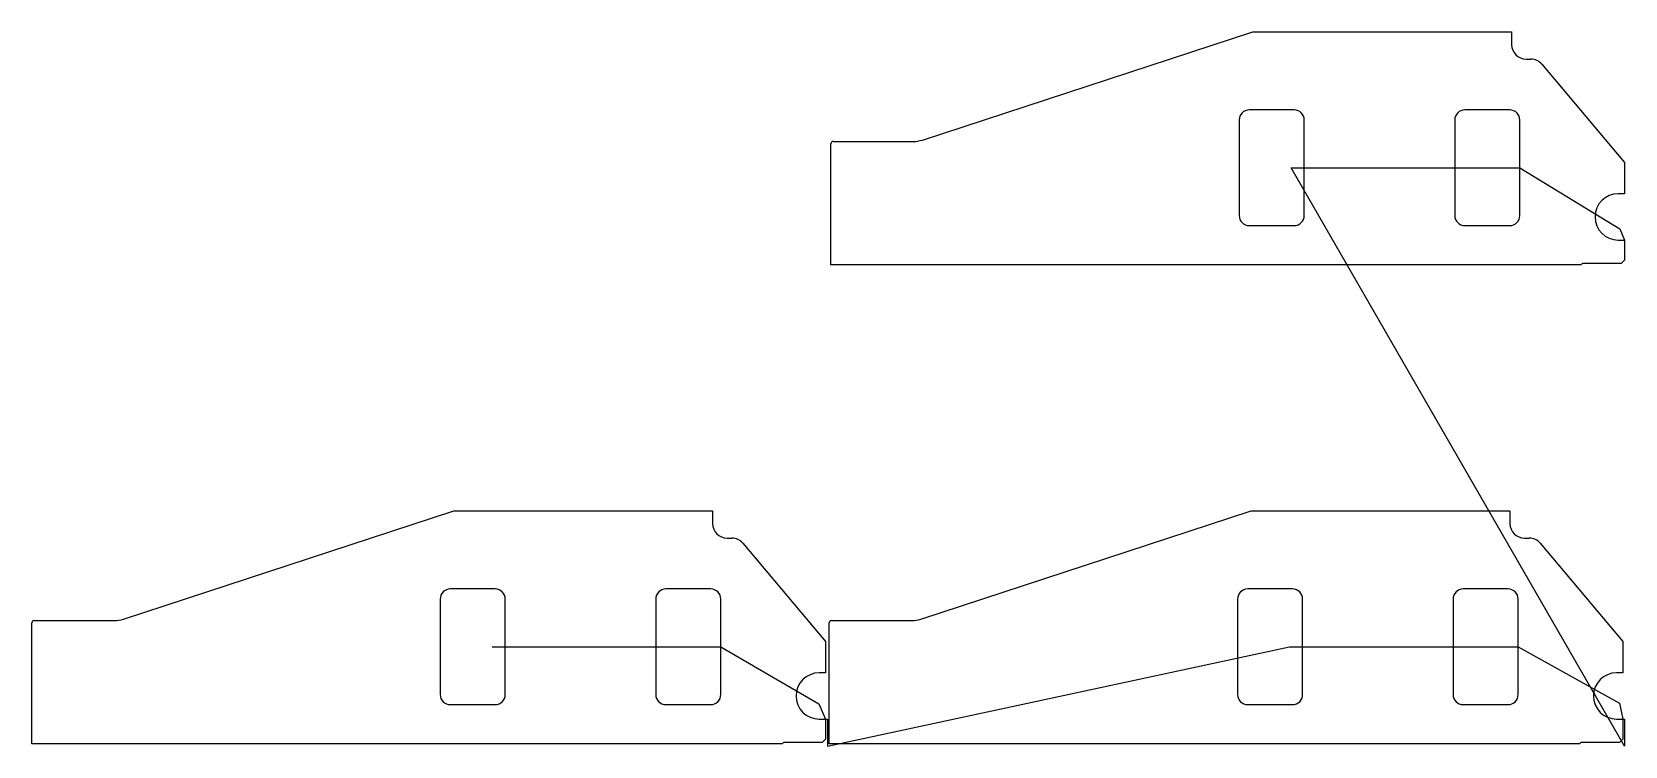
# Model space of a CAD drawing. Header units: metres. Extents: x 8 to 5515, y 0 to 2470.
import ezdxf

# ---------------------------------------------------------------- set-up
doc = ezdxf.new("R2010")
doc.units = ezdxf.units.M

msp = doc.modelspace()

# ---------------------------------------------------------------- linework, layer by layer
at = {"layer": 'TOOL_0'}
for p, q in [((3085.85, 2096.304), (4228.326, 2470.389)), ((4228.326, 2470.389), (5122.499, 2470.389)), ((5122.499, 2470.389), (5122.499, 2426.389)), ((5172.499, 2376.389), (5189.244, 2376.389)), ((5227.546, 2358.528), (5512.499, 2018.935)), ((4180.999, 2165.389), (4180.999, 1835.389)), ((4370.999, 2200.389), (4215.999, 2200.389)), ((4405.999, 2000.389), (4405.999, 2165.389)), ((4925.999, 2165.389), (4925.999, 1835.389)), ((5115.999, 2200.389), (4960.999, 2200.389)), ((5150.999, 2000.389), (5150.999, 2165.389)), ((2769.499, 1664.389), (2769.499, 2083.389)), ((2777.499, 2091.389), (3055.044, 2091.389)), ((5513.035, 0), (4360.999, 2000.389)), ((4360.999, 2000.389), (4405.999, 2000.389)), ((4405.999, 1835.389), (4405.999, 2000.389)), ((4405.999, 2000.389), (5105.999, 2000.389)), ((5105.999, 2000.389), (5150.999, 2000.389)), ((5150.999, 1835.389), (5150.999, 2000.389)), ((5150.999, 2000.389), (5496.426, 1788.742)), ((5512.499, 2018.935), (5512.499, 1910.389)), ((5512.499, 1910.389), (5490.999, 1910.389)), ((4215.999, 1800.389), (4370.999, 1800.389)), ((4960.999, 1800.389), (5115.999, 1800.389)), ((5496.426, 1788.742), (5512.499, 1750.389)), ((5490.999, 1750.389), (5512.499, 1750.389)), ((5512.499, 1750.389), (5512.499, 1680.475)), ((5512.499, 1750.389), (5515.096, 1750.25)), ((5362.937, 1664.389), (2769.499, 1664.389)), ((5501.413, 1669.389), (5370.999, 1669.389)), ((5512.499, 1680.475), (5501.413, 1669.389)), ((323.851, 439.416), (1466.327, 813.501)), ((1466.327, 813.501), (2360.5, 813.501)), ((2360.5, 813.501), (2360.5, 769.501)), ((3080.211, 439.416), (4222.687, 813.501)), ((4222.687, 813.501), (5116.86, 813.501)), ((5116.86, 813.501), (5116.86, 769.501)), ((2410.5, 719.501), (2427.245, 719.501)), ((5166.86, 719.501), (5183.605, 719.501)), ((2465.547, 701.64), (2750.5, 362.047)), ((5221.907, 701.64), (5506.86, 362.047)), ((1419, 508.501), (1419, 178.501)), ((1609, 543.501), (1454, 543.501)), ((1644, 343.501), (1644, 508.501)), ((2164, 508.501), (2164, 178.501)), ((2354, 543.501), (2199, 543.501)), ((2389, 343.501), (2389, 508.501)), ((4175.36, 508.501), (4175.36, 178.501)), ((4365.36, 543.501), (4210.36, 543.501)), ((4400.36, 343.501), (4400.36, 508.501)), ((4920.36, 508.501), (4920.36, 178.501)), ((5110.36, 543.501), (4955.36, 543.501)), ((5145.36, 343.501), (5145.36, 508.501)), ((7.5, 7.501), (7.5, 426.501)), ((15.5, 434.501), (293.045, 434.501)), ((2763.86, 7.501), (2763.86, 426.501)), ((2771.86, 434.501), (3049.405, 434.501)), ((1599, 343.501), (1644, 343.501)), ((1644, 178.501), (1644, 343.501)), ((1644, 343.501), (2344, 343.501)), ((2344, 343.501), (2389, 343.501)), ((2389, 178.501), (2389, 343.501)), ((2389, 343.501), (2727.708, 146.12)), ((2750.5, 362.047), (2750.5, 253.501)), ((2757.401, 0), (4355.36, 343.501)), ((4355.36, 343.501), (4400.36, 343.501)), ((4400.36, 178.501), (4400.36, 343.501)), ((4400.36, 343.501), (5100.36, 343.501)), ((5100.36, 343.501), (5145.36, 343.501)), ((5145.36, 178.501), (5145.36, 343.501)), ((5145.36, 343.501), (5496.156, 148.452)), ((5506.86, 362.047), (5506.86, 253.501)), ((2750.5, 253.501), (2729, 253.501)), ((5506.86, 253.501), (5485.36, 253.501)), ((1454, 143.501), (1609, 143.501)), ((2199, 143.501), (2354, 143.501)), ((2727.708, 146.12), (2750.5, 93.501)), ((4210.36, 143.501), (4365.36, 143.501)), ((4955.36, 143.501), (5110.36, 143.501)), ((5496.156, 148.452), (5506.86, 93.501)), ((2729, 93.501), (2750.5, 93.501)), ((2750.5, 93.501), (2750.5, 23.587)), ((2750.5, 93.501), (2757.401, 93.496)), ((2757.401, 93.496), (2757.401, 0)), ((5485.36, 93.501), (5506.86, 93.501)), ((5506.86, 93.501), (5506.86, 23.587)), ((5506.86, 93.501), (5513.035, 92.967)), ((5513.035, 92.967), (5513.035, 0)), ((2600.938, 7.501), (7.5, 7.501)), ((2739.414, 12.501), (2609, 12.501)), ((2750.5, 23.587), (2739.414, 12.501)), ((5357.298, 7.501), (2763.86, 7.501)), ((5495.774, 12.501), (5365.36, 12.501)), ((5506.86, 23.587), (5495.774, 12.501))]:
    msp.add_line(p, q, dxfattribs=at)
for centre, radius, start, end in [((5172.499, 2426.389), 50, 180, 270), ((5189.222, 2326.341), 50.048, 40.025736, 89.974814), ((4215.999, 2165.389), 35, 90, 180), ((4370.999, 2165.389), 35, 0, 90), ((4960.999, 2165.389), 35, 90, 180), ((5115.999, 2165.389), 35, 0, 90), ((3055.044, 2190.389), 99, 270, 288.129861), ((2777.499, 2083.389), 8, 90, 180), ((5490.999, 1830.389), 80, 90, 270), ((4215.999, 1835.389), 35, 180, 270), ((4370.999, 1835.389), 35, 270, 0), ((4960.999, 1835.389), 35, 180, 270), ((5115.999, 1835.389), 35, 270, 0), ((5371.016, 1660.362), 9.027, 90.107902, 153.505912), ((2410.5, 769.501), 50, 180, 270), ((2427.223, 669.453), 50.048, 40.025736, 89.974814), ((5166.86, 769.501), 50, 180, 270), ((5183.583, 669.453), 50.048, 40.025736, 89.974814), ((1454, 508.501), 35, 90, 180), ((1609, 508.501), 35, 0, 90), ((2199, 508.501), 35, 90, 180), ((2354, 508.501), 35, 0, 90), ((4210.36, 508.501), 35, 90, 180), ((4365.36, 508.501), 35, 0, 90), ((4955.36, 508.501), 35, 90, 180), ((5110.36, 508.501), 35, 0, 90), ((15.5, 426.501), 8, 90, 180), ((293.045, 533.501), 99, 270, 288.129861), ((2771.86, 426.501), 8, 90, 180), ((3049.405, 533.501), 99, 270, 288.129861), ((2729, 173.501), 80, 90, 270), ((5485.36, 173.501), 80, 90, 270), ((1454, 178.501), 35, 180, 270), ((1609, 178.501), 35, 270, 0), ((2199, 178.501), 35, 180, 270), ((2354, 178.501), 35, 270, 0), ((4210.36, 178.501), 35, 180, 270), ((4365.36, 178.501), 35, 270, 0), ((4955.36, 178.501), 35, 180, 270), ((5110.36, 178.501), 35, 270, 0), ((2609.017, 3.474), 9.027, 90.107902, 153.505912), ((5365.377, 3.474), 9.027, 90.107902, 153.505912)]:
    msp.add_arc(centre, radius, start, end, dxfattribs=at)

doc.saveas('drawing.dxf')
